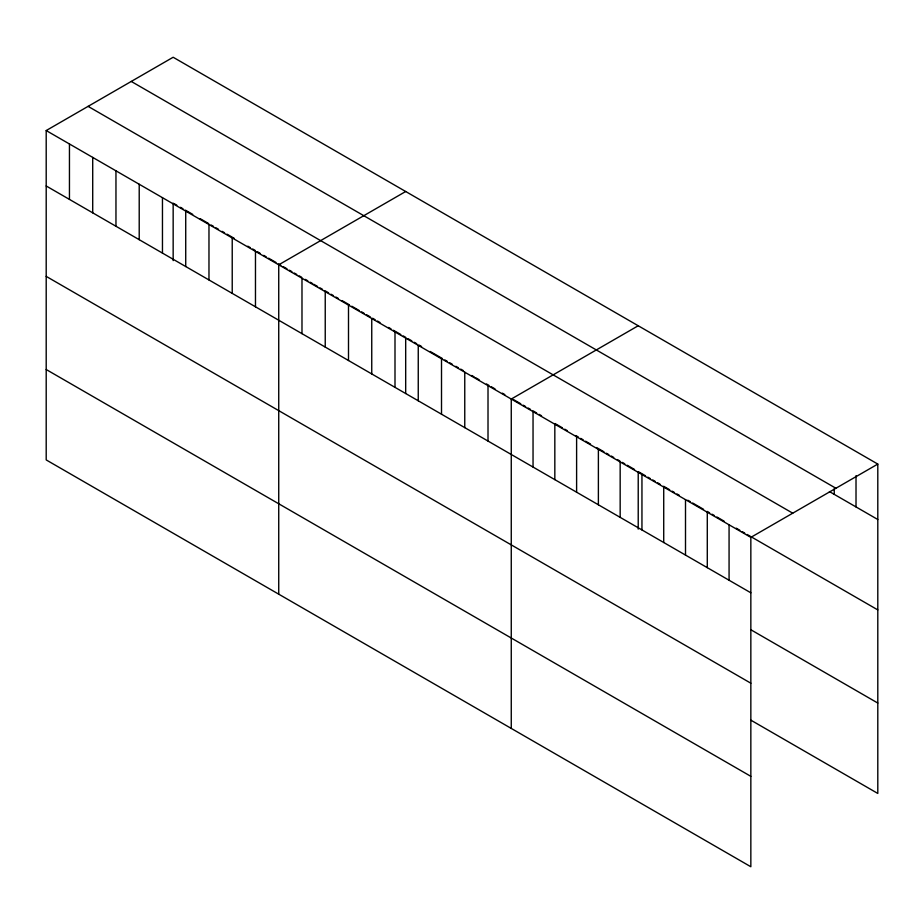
<?xml version="1.0" encoding="UTF-8"?>
<svg xmlns="http://www.w3.org/2000/svg" width="924" height="924" viewBox="0 0 924 924"><rect width="100%" height="100%" fill="white"/><g stroke="black" fill="none" stroke-linecap="round" stroke-linejoin="round"><path stroke-width="1.39" d="M46.2 130.55L750.842 537.375L750.842 866.747L46.2 459.921L46.2 130.55L173.158 57.253L877.8 464.079L877.8 793.45L750.75 720.096M405.682 191.511L278.736 264.807L278.736 594.167M638.218 325.756L511.261 399.053L511.261 728.424M750.842 537.375L877.8 464.079M131.254 81.439L835.908 488.265M829.406 491.568L877.8 519.507M88.092 106.364L792.746 513.19M174.382 203.788L176.831 205.209M180.503 207.322L182.94 208.732M185.389 210.152L192.735 214.391M200.081 218.63L208.651 223.573M211.099 224.994L213.548 226.403M215.985 227.812L218.434 229.233M222.107 231.347L224.555 232.756M227.004 234.176L234.35 238.415M247.805 246.188L250.254 247.597M252.702 249.018L255.151 250.427M257.6 251.836L260.048 253.257M263.721 255.37L266.17 256.78M268.618 258.2L275.964 262.439M278.401 263.848L280.85 265.269M283.298 266.678L286.971 268.792M289.42 270.212L291.868 271.621M294.317 273.042L296.766 274.451M299.214 275.86L301.663 277.281M305.336 279.394L307.784 280.804M310.221 282.224L312.67 283.633M313.894 284.338L317.567 286.463M320.016 287.872L322.464 289.293M324.913 290.702L328.586 292.816M331.035 294.236L333.483 295.645M335.932 297.066L338.38 298.475M342.042 300.589L349.387 304.828M351.836 306.248L359.182 310.487M361.631 311.896L364.079 313.317M366.528 314.726L370.201 316.84M372.649 318.26L375.086 319.669M377.535 321.09L379.983 322.499M388.554 327.442L391.002 328.852M393.451 330.272L400.797 334.511M403.245 335.92L405.682 337.341L405.682 393.497M408.131 338.75L411.804 340.864M414.252 342.284L416.701 343.693M419.149 345.114L421.598 346.523M430.168 351.466L442.4 358.535M444.848 359.944L447.297 361.365M449.745 362.774L452.194 364.183M455.867 366.308L458.316 367.717M460.764 369.138L463.213 370.547M471.771 375.491L474.22 376.9M475.444 377.616L479.117 379.729M486.463 383.968L488.912 385.389M491.36 386.798L495.033 388.912M502.367 393.162L504.816 394.571M513.386 399.514L520.732 403.753M523.18 405.174L525.629 406.583M528.078 407.992L530.526 409.413M532.963 410.822L536.636 412.936M539.085 414.356L541.533 415.765M555.001 423.538L562.346 427.777M564.795 429.198L567.232 430.607M575.802 435.551L578.251 436.96M580.699 438.38L583.148 439.789M585.597 441.21L590.494 444.028M596.615 447.562L603.949 451.801M606.398 453.222L608.847 454.631M611.295 456.04L613.744 457.461M617.417 459.575L619.865 460.984M622.314 462.404L624.763 463.813M627.211 465.234L634.545 469.473M645.483 475.779L638.218 471.587L638.218 529.117M647.897 477.177L650.323 478.574M652.737 479.972L655.162 481.369M657.576 482.767L660.002 484.164M663.628 486.255L669.681 489.755M672.106 491.152L674.52 492.55M676.946 493.947L679.359 495.345M687.826 500.231L690.251 501.628M692.665 503.026L703.557 509.309M707.195 511.411L709.609 512.808M712.034 514.206L714.448 515.604M716.874 517.001L724.127 521.182M736.232 528.17L739.858 530.272M742.284 531.67L744.698 533.067M747.123 534.465L877.8 609.909M46.2 185.978L750.842 592.804M750.75 629.694L877.8 703.049M46.2 276.38L750.842 683.206M46.2 369.519L750.842 776.345M856.017 475.664L856.017 506.929M834.245 488.669L834.245 494.363M729.071 524.797L729.071 580.226M707.287 512.231L707.287 567.659M685.504 499.653L685.504 555.081M663.721 487.075L663.721 542.504M641.949 474.509L641.949 529.937M620.166 461.931L620.166 517.359M598.382 449.353L598.382 504.781M576.611 436.775L576.611 492.203M554.827 424.208L554.827 479.637M533.044 411.63L533.044 467.059M488.011 385.631L488.011 441.06M464.76 372.21L464.76 427.639M441.51 358.778L441.51 414.206M418.249 345.357L418.249 400.785M394.998 331.935L394.998 387.364M371.748 318.503L371.748 373.931M348.498 305.082L348.498 360.51M325.236 291.661L325.236 347.089M301.986 278.228L301.986 333.656M255.474 251.374L255.474 306.803M232.224 237.953L232.224 293.382M208.974 224.532L208.974 279.96M185.724 211.099L185.724 266.528M173.158 203.084L173.158 260.614M162.462 197.678L162.462 253.107M139.212 184.257L139.212 239.686M115.962 170.825L115.962 226.253M92.712 157.403L92.712 212.832M69.45 143.982L69.45 199.411"/></g></svg>
